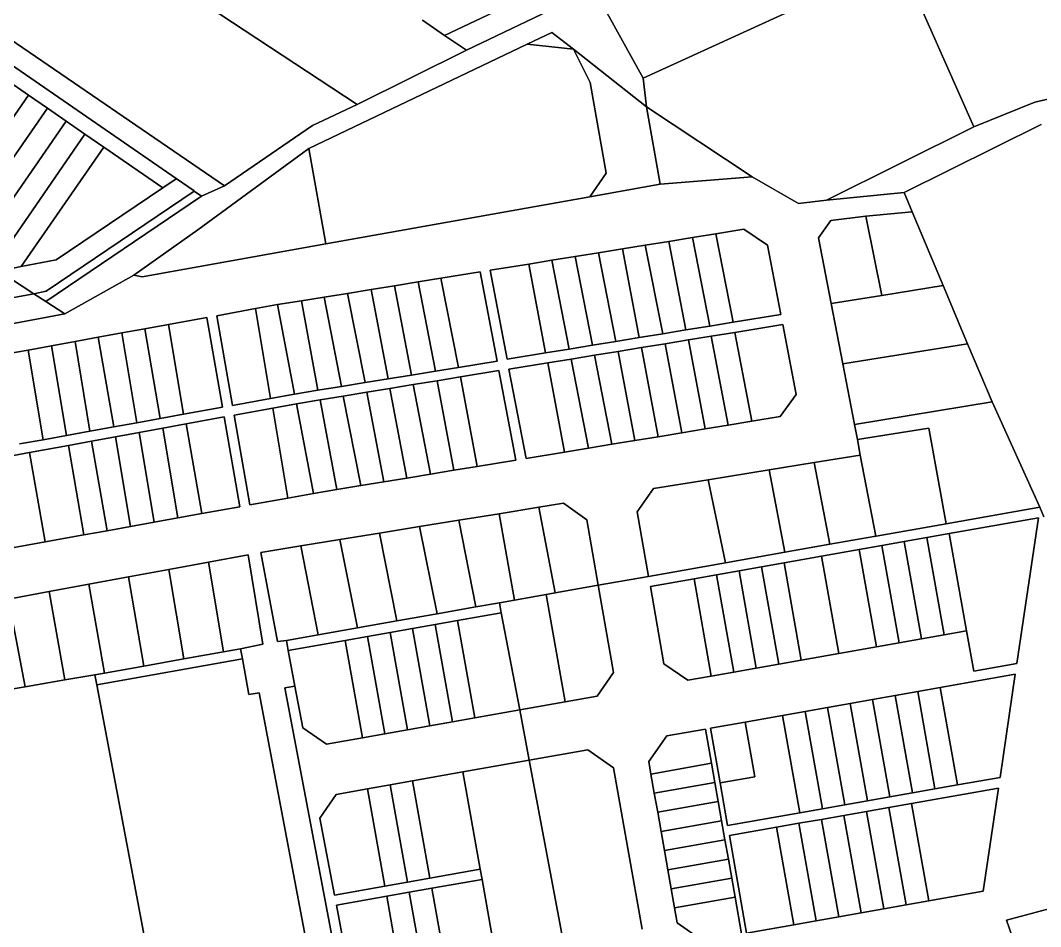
# Model space of a CAD drawing. Header units: inches. Extents: x 3562 to 70198, y -55726 to -1193.
# Drawn here: x 64082 to 67072, y -7248 to -4591 of the extents above; entities that cross this region are included whole.
import ezdxf

# ---------------------------------------------------------------- set-up
doc = ezdxf.new("R2010")
doc.units = ezdxf.units.IN
doc.header["$MEASUREMENT"] = 0
doc.layers.add('Locality Plan', color=7, linetype='Continuous')

# ---------------------------------------------------------------- blocks, each defined once
blk = doc.blocks.new('PD_912705')
at = {"layer": 'Locality Plan', "color": 7}
for p, q in [((65907.6, -4760.7), (65599, -4203.3)), ((65599, -4203.3), (65907.6, -4760.7)), ((64197.6, -4262.5), (65068.4, -4837.4)), ((65068.4, -4837.4), (64197.6, -4262.5)), ((66658.7, -4409.5), (66876.3, -4903)), ((66876.3, -4903), (66658.7, -4409.5)), ((65325.3, -4634.7), (65558.4, -4523.3)), ((65558.4, -4523.3), (65325.3, -4634.7)), ((65675.8, -4541.3), (65388.9, -4678.6)), ((65388.9, -4678.6), (65675.8, -4541.3)), ((65907.6, -4760.7), (66425, -4523)), ((66425, -4523), (65907.6, -4760.7)), ((64679.8, -5075.9), (63972.1, -4591.6)), ((63972.1, -4591.6), (64679.8, -5075.9)), ((65260.6, -4590.1), (65325.3, -4634.7)), ((65325.3, -4634.7), (65260.6, -4590.1)), ((64538.5, -5054.7), (63903, -4616.2)), ((63903, -4616.2), (64538.5, -5054.7)), ((65388.9, -4678.6), (65325.3, -4634.7)), ((65325.3, -4634.7), (65388.9, -4678.6)), ((65567.5, -4660.6), (65639.7, -4626.1)), ((65639.7, -4626.1), (65567.5, -4660.6)), ((65639.7, -4626.1), (65702.5, -4675.6)), ((65702.5, -4675.6), (65639.7, -4626.1)), ((64926.8, -4967), (65567.5, -4660.6)), ((65567.5, -4660.6), (64926.8, -4967)), ((65567.5, -4660.6), (65702.5, -4675.6)), ((65702.5, -4675.6), (65567.5, -4660.6)), ((65388.9, -4678.6), (65068.4, -4837.4)), ((65068.4, -4837.4), (65388.9, -4678.6)), ((65702.5, -4675.6), (65751.5, -4773.4)), ((65751.5, -4773.4), (65702.5, -4675.6)), ((65702.5, -4675.6), (65916.5, -4844)), ((65916.5, -4844), (65702.5, -4675.6)), ((67399.9, -4750.4), (67055.5, -4830.3)), ((67055.5, -4830.3), (67399.9, -4750.4)), ((64050.4, -4772), (64105.5, -4810.1)), ((64105.5, -4810.1), (64050.4, -4772)), ((65751.5, -4773.4), (65799.1, -5038.4)), ((65799.1, -5038.4), (65751.5, -4773.4)), ((65916.5, -4844), (65907.6, -4760.7)), ((65907.6, -4760.7), (65916.5, -4844)), ((64105.5, -4810.1), (63849.6, -5180.8)), ((63849.6, -5180.8), (64105.5, -4810.1)), ((64105.5, -4810.1), (64160.7, -4848.1)), ((64160.7, -4848.1), (64105.5, -4810.1)), ((65068.4, -4837.4), (64938.1, -4899.3)), ((64938.1, -4899.3), (65068.4, -4837.4)), ((66226.6, -5049.8), (65916.5, -4844)), ((65916.5, -4844), (65957.3, -5071)), ((65957.3, -5071), (65916.5, -4844)), ((65916.5, -4844), (66226.6, -5049.8)), ((67055.5, -4830.3), (66876.3, -4903)), ((66876.3, -4903), (67055.5, -4830.3)), ((63905.9, -5217.3), (64160.7, -4848.1)), ((64160.7, -4848.1), (63905.9, -5217.3)), ((64160.7, -4848.1), (64215.8, -4886.1)), ((64215.8, -4886.1), (64160.7, -4848.1)), ((63962.1, -5253.8), (64215.8, -4886.1)), ((64215.8, -4886.1), (63962.1, -5253.8)), ((64215.8, -4886.1), (64271, -4924.2)), ((64271, -4924.2), (64215.8, -4886.1)), ((64938.1, -4899.3), (64679.8, -5075.9)), ((64679.8, -5075.9), (64938.1, -4899.3)), ((66876.3, -4903), (66444.5, -5118.2)), ((66444.5, -5118.2), (66876.3, -4903)), ((67074.2, -4896.5), (66672.7, -5095.9)), ((66672.7, -5095.9), (67074.2, -4896.5)), ((64018.4, -5290.2), (64271, -4924.2)), ((64271, -4924.2), (64018.4, -5290.2)), ((64271, -4924.2), (64326.1, -4962.2)), ((64326.1, -4962.2), (64271, -4924.2)), ((64084.2, -5312.7), (64326.1, -4962.2)), ((64326.1, -4962.2), (64084.2, -5312.7)), ((64326.1, -4962.2), (64499, -5081.5)), ((64499, -5081.5), (64326.1, -4962.2)), ((64602, -5204.8), (64926.8, -4967)), ((64926.8, -4967), (64602, -5204.8)), ((64926.8, -4967), (64976.8, -5246.5)), ((64976.8, -5246.5), (64926.8, -4967)), ((65799.1, -5038.4), (65750.6, -5108)), ((65750.6, -5108), (65799.1, -5038.4)), ((66226.6, -5049.8), (65957.3, -5071)), ((65957.3, -5071), (66226.6, -5049.8)), ((66362.9, -5128.2), (66226.6, -5049.8)), ((66226.6, -5049.8), (66362.9, -5128.2)), ((64499, -5081.5), (64186.4, -5293.2)), ((64186.4, -5293.2), (64499, -5081.5)), ((64499, -5081.5), (64538.1, -5055)), ((64538.1, -5055), (64499, -5081.5)), ((64538.5, -5054.7), (64591.1, -5091)), ((64591.1, -5091), (64538.5, -5054.7)), ((64612.9, -5106), (64679.8, -5075.9)), ((64679.8, -5075.9), (64612.9, -5106)), ((65957.3, -5071), (65750.6, -5108)), ((65750.6, -5108), (65957.3, -5071)), ((64156.1, -5415.3), (64612.9, -5106)), ((64612.9, -5106), (64156.1, -5415.3)), ((64591.4, -5091.3), (64157.4, -5385.3)), ((64157.4, -5385.3), (64591.4, -5091.3)), ((64612.9, -5106), (64591.5, -5091.3)), ((64591.5, -5091.3), (64612.9, -5106)), ((65750.6, -5108), (64976.8, -5246.5)), ((64976.8, -5246.5), (65750.6, -5108)), ((66672.7, -5095.9), (66444.5, -5118.2)), ((66444.5, -5118.2), (66672.7, -5095.9)), ((66695.3, -5152.1), (66672.7, -5095.9)), ((66672.7, -5095.9), (66695.3, -5152.1)), ((66444.5, -5118.2), (66362.9, -5128.2)), ((66362.9, -5128.2), (66444.5, -5118.2)), ((66457, -5177.2), (66559.7, -5165.3)), ((66559.7, -5165.3), (66457, -5177.2)), ((66559.7, -5165.3), (66695.3, -5152.1)), ((66695.3, -5152.1), (66559.7, -5165.3)), ((66606.3, -5397.3), (66559.7, -5165.3)), ((66559.7, -5165.3), (66606.3, -5397.3)), ((66695.3, -5152.1), (66786.3, -5368)), ((66786.3, -5368), (66695.3, -5152.1)), ((66420.9, -5228.5), (66457, -5177.2)), ((66457, -5177.2), (66420.9, -5228.5)), ((64413.7, -5337.8), (64602, -5204.8)), ((64602, -5204.8), (64413.7, -5337.8)), ((65982.6, -5239), (66051.3, -5227.9)), ((66051.3, -5227.9), (65982.6, -5239)), ((66051.3, -5227.9), (66120.6, -5216.7)), ((66120.6, -5216.7), (66051.3, -5227.9)), ((66051.3, -5227.9), (66102.5, -5487.5)), ((66102.5, -5487.5), (66051.3, -5227.9)), ((66120.6, -5216.7), (66202.4, -5203.4)), ((66202.4, -5203.4), (66120.6, -5216.7)), ((66120.6, -5216.7), (66171.4, -5476.2)), ((66171.4, -5476.2), (66120.6, -5216.7)), ((66202.4, -5203.4), (66271.9, -5250.4)), ((66271.9, -5250.4), (66202.4, -5203.4)), ((66458.2, -5421.4), (66420.9, -5228.5)), ((66420.9, -5228.5), (66458.2, -5421.4)), ((64976.8, -5246.5), (64438.8, -5342.5)), ((64438.8, -5342.5), (64976.8, -5246.5)), ((65776.5, -5272.3), (65846.8, -5260.9)), ((65846.8, -5260.9), (65776.5, -5272.3)), ((65846.8, -5260.9), (65913.5, -5250.2)), ((65913.5, -5250.2), (65846.8, -5260.9)), ((65846.8, -5260.9), (65895.8, -5521.2)), ((65895.8, -5521.2), (65846.8, -5260.9)), ((65913.5, -5250.2), (65982.6, -5239)), ((65982.6, -5239), (65913.5, -5250.2)), ((65913.5, -5250.2), (65964.5, -5509.9)), ((65964.5, -5509.9), (65913.5, -5250.2)), ((66032.6, -5498.8), (65982.6, -5239)), ((65982.6, -5239), (66032.6, -5498.8)), ((66271.9, -5250.4), (66310.8, -5453.5)), ((66310.8, -5453.5), (66271.9, -5250.4)), ((65639.8, -5294.4), (65708.3, -5283.3)), ((65708.3, -5283.3), (65639.8, -5294.4)), ((65708.3, -5283.3), (65776.5, -5272.3)), ((65776.5, -5272.3), (65708.3, -5283.3)), ((65708.3, -5283.3), (65758.2, -5543.6)), ((65758.2, -5543.6), (65708.3, -5283.3)), ((65776.5, -5272.3), (65826.8, -5532.4)), ((65826.8, -5532.4), (65776.5, -5272.3)), ((64084.2, -5312.7), (64060.1, -5317.3)), ((64060.1, -5317.3), (64084.2, -5312.7)), ((64186.4, -5293.2), (64084.2, -5312.7)), ((64084.2, -5312.7), (64186.4, -5293.2)), ((65458.6, -5323.7), (65571.7, -5305.4)), ((65571.7, -5305.4), (65458.6, -5323.7)), ((65571.7, -5305.4), (65639.8, -5294.4)), ((65639.8, -5294.4), (65571.7, -5305.4)), ((65571.7, -5305.4), (65620.6, -5566)), ((65620.6, -5566), (65571.7, -5305.4)), ((65639.8, -5294.4), (65690.1, -5554.7)), ((65690.1, -5554.7), (65639.8, -5294.4)), ((64017.6, -5325.5), (64120.7, -5392.3)), ((64120.7, -5392.3), (64017.6, -5325.5)), ((64211.6, -5451.3), (64413.7, -5337.8)), ((64413.7, -5337.8), (64211.6, -5451.3)), ((64438.8, -5342.5), (64413.7, -5337.8)), ((64413.7, -5337.8), (64438.8, -5342.5)), ((65247.2, -5357.9), (65314.3, -5347)), ((65314.3, -5347), (65247.2, -5357.9)), ((65314.3, -5347), (65429, -5328.5)), ((65429, -5328.5), (65314.3, -5347)), ((65314.3, -5347), (65366.3, -5608.5)), ((65366.3, -5608.5), (65314.3, -5347)), ((65429, -5328.5), (65479.3, -5590.2)), ((65479.3, -5590.2), (65429, -5328.5)), ((65508.2, -5584.4), (65458.6, -5323.7)), ((65458.6, -5323.7), (65508.2, -5584.4)), ((65040.6, -5391.3), (65109.6, -5380.1)), ((65109.6, -5380.1), (65040.6, -5391.3)), ((65109.6, -5380.1), (65178, -5369.1)), ((65178, -5369.1), (65109.6, -5380.1)), ((65109.6, -5380.1), (65159.9, -5642.1)), ((65159.9, -5642.1), (65109.6, -5380.1)), ((65178, -5369.1), (65247.2, -5357.9)), ((65247.2, -5357.9), (65178, -5369.1)), ((65228, -5631), (65178, -5369.1)), ((65178, -5369.1), (65228, -5631)), ((65247.2, -5357.9), (65298.8, -5619.5)), ((65298.8, -5619.5), (65247.2, -5357.9)), ((66606.3, -5397.3), (66786.3, -5368)), ((66786.3, -5368), (66606.3, -5397.3)), ((66786.3, -5368), (66858.3, -5538.9)), ((66858.3, -5538.9), (66786.3, -5368)), ((64120.7, -5392.3), (63768.2, -5459.6)), ((63768.2, -5459.6), (64120.7, -5392.3)), ((64157.4, -5385.3), (64120.7, -5392.3)), ((64120.7, -5392.3), (64157.4, -5385.3)), ((64120.7, -5392.3), (64156.1, -5415.3)), ((64156.1, -5415.3), (64120.7, -5392.3)), ((64905.3, -5413.2), (64972, -5402.4)), ((64972, -5402.4), (64905.3, -5413.2)), ((64972, -5402.4), (65040.6, -5391.3)), ((65040.6, -5391.3), (64972, -5402.4)), ((65022.8, -5664.4), (64972, -5402.4)), ((64972, -5402.4), (65022.8, -5664.4)), ((65040.6, -5391.3), (65091.8, -5653.2)), ((65091.8, -5653.2), (65040.6, -5391.3)), ((66458.2, -5421.4), (66606.3, -5397.3)), ((66606.3, -5397.3), (66458.2, -5421.4)), ((64156.1, -5415.3), (64211.6, -5451.3)), ((64211.6, -5451.3), (64156.1, -5415.3)), ((64657.6, -5456.9), (64770.8, -5436.2)), ((64770.8, -5436.2), (64657.6, -5456.9)), ((64770.8, -5436.2), (64835.7, -5424.5)), ((64835.7, -5424.5), (64770.8, -5436.2)), ((64814.7, -5699.7), (64770.8, -5436.2)), ((64770.8, -5436.2), (64814.7, -5699.7)), ((64835.7, -5424.5), (64905.3, -5413.2)), ((64905.3, -5413.2), (64835.7, -5424.5)), ((64885.5, -5686.7), (64835.7, -5424.5)), ((64835.7, -5424.5), (64885.5, -5686.7)), ((64905.3, -5413.2), (64954, -5675.6)), ((64954, -5675.6), (64905.3, -5413.2)), ((66492.2, -5597.7), (66458.2, -5421.4)), ((66458.2, -5421.4), (66492.2, -5597.7)), ((64211.6, -5451.3), (63792.1, -5531.4)), ((63792.1, -5531.4), (64211.6, -5451.3)), ((64515.6, -5482.7), (64628.1, -5462.2)), ((64628.1, -5462.2), (64515.6, -5482.7)), ((64628.1, -5462.2), (64673.8, -5725.2)), ((64673.8, -5725.2), (64628.1, -5462.2)), ((64703.4, -5719.9), (64657.6, -5456.9)), ((64657.6, -5456.9), (64703.4, -5719.9)), ((66310.8, -5453.5), (66171.4, -5476.2)), ((66171.4, -5476.2), (66310.8, -5453.5)), ((64379.2, -5507.5), (64446.3, -5495.3)), ((64446.3, -5495.3), (64379.2, -5507.5)), ((64446.3, -5495.3), (64515.6, -5482.7)), ((64515.6, -5482.7), (64446.3, -5495.3)), ((64446.3, -5495.3), (64491.6, -5758.2)), ((64491.6, -5758.2), (64446.3, -5495.3)), ((64559.7, -5745.9), (64515.6, -5482.7)), ((64515.6, -5482.7), (64559.7, -5745.9)), ((66032.6, -5498.8), (65964.5, -5509.9)), ((65964.5, -5509.9), (66032.6, -5498.8)), ((66102.5, -5487.5), (66032.6, -5498.8)), ((66032.6, -5498.8), (66102.5, -5487.5)), ((66171.4, -5476.2), (66102.5, -5487.5)), ((66102.5, -5487.5), (66171.4, -5476.2)), ((66175.9, -5505.7), (66316.4, -5482.7)), ((66316.4, -5482.7), (66175.9, -5505.7)), ((66316.4, -5482.7), (66355.6, -5688.1)), ((66355.6, -5688.1), (66316.4, -5482.7)), ((64241.9, -5532.5), (64309.8, -5520.2)), ((64309.8, -5520.2), (64241.9, -5532.5)), ((64309.8, -5520.2), (64379.2, -5507.5)), ((64379.2, -5507.5), (64309.8, -5520.2)), ((64309.8, -5520.2), (64355.3, -5782.9)), ((64355.3, -5782.9), (64309.8, -5520.2)), ((64379.2, -5507.5), (64422.9, -5770.7)), ((64422.9, -5770.7), (64379.2, -5507.5)), ((65895.8, -5521.2), (65826.8, -5532.4)), ((65826.8, -5532.4), (65895.8, -5521.2)), ((65964.5, -5509.9), (65895.8, -5521.2)), ((65895.8, -5521.2), (65964.5, -5509.9)), ((65971.2, -5539.1), (66040.5, -5527.8)), ((66040.5, -5527.8), (65971.2, -5539.1)), ((66040.5, -5527.8), (66106.9, -5516.9)), ((66106.9, -5516.9), (66040.5, -5527.8)), ((66040.5, -5527.8), (66088.7, -5789.1)), ((66088.7, -5789.1), (66040.5, -5527.8)), ((66106.9, -5516.9), (66175.9, -5505.7)), ((66175.9, -5505.7), (66106.9, -5516.9)), ((66106.9, -5516.9), (66156.8, -5777.8)), ((66156.8, -5777.8), (66106.9, -5516.9)), ((66175.9, -5505.7), (66225.4, -5766.6)), ((66225.4, -5766.6), (66175.9, -5505.7)), ((64035.6, -5570.1), (64104.9, -5557.5)), ((64104.9, -5557.5), (64035.6, -5570.1)), ((64104.9, -5557.5), (64173.1, -5545.1)), ((64173.1, -5545.1), (64104.9, -5557.5)), ((64148, -5820.5), (64104.9, -5557.5)), ((64104.9, -5557.5), (64148, -5820.5)), ((64173.1, -5545.1), (64241.9, -5532.5)), ((64241.9, -5532.5), (64173.1, -5545.1)), ((64173.1, -5545.1), (64216.9, -5808)), ((64216.9, -5808), (64173.1, -5545.1)), ((64241.9, -5532.5), (64285.4, -5795.6)), ((64285.4, -5795.6), (64241.9, -5532.5)), ((65690.1, -5554.7), (65620.6, -5566)), ((65620.6, -5566), (65690.1, -5554.7)), ((65758.2, -5543.6), (65690.1, -5554.7)), ((65690.1, -5554.7), (65758.2, -5543.6)), ((65826.8, -5532.4), (65758.2, -5543.6)), ((65758.2, -5543.6), (65826.8, -5532.4)), ((65764.2, -5572.9), (65833.6, -5561.6)), ((65833.6, -5561.6), (65764.2, -5572.9)), ((65833.6, -5561.6), (65902.4, -5550.3)), ((65902.4, -5550.3), (65833.6, -5561.6)), ((65833.6, -5561.6), (65882.3, -5823)), ((65882.3, -5823), (65833.6, -5561.6)), ((65902.4, -5550.3), (65971.2, -5539.1)), ((65971.2, -5539.1), (65902.4, -5550.3)), ((65902.4, -5550.3), (65951, -5811.7)), ((65951, -5811.7), (65902.4, -5550.3)), ((65971.2, -5539.1), (66020.2, -5800.3)), ((66020.2, -5800.3), (65971.2, -5539.1)), ((66492.2, -5597.7), (66858.3, -5538.9)), ((66858.3, -5538.9), (66492.2, -5597.7)), ((66858.3, -5538.9), (66930.3, -5709.7)), ((66930.3, -5709.7), (66858.3, -5538.9)), ((65479.3, -5590.2), (65366.3, -5608.5)), ((65366.3, -5608.5), (65479.3, -5590.2)), ((65620.6, -5566), (65508.2, -5584.4)), ((65508.2, -5584.4), (65620.6, -5566)), ((65627.5, -5595.2), (65696.4, -5584)), ((65696.4, -5584), (65627.5, -5595.2)), ((65696.4, -5584), (65764.2, -5572.9)), ((65764.2, -5572.9), (65696.4, -5584)), ((65696.4, -5584), (65746.5, -5845.4)), ((65746.5, -5845.4), (65696.4, -5584)), ((65764.2, -5572.9), (65815.5, -5834)), ((65815.5, -5834), (65764.2, -5572.9)), ((65298.8, -5619.5), (65228, -5631)), ((65228, -5631), (65298.8, -5619.5)), ((65366.3, -5608.5), (65298.8, -5619.5)), ((65298.8, -5619.5), (65366.3, -5608.5)), ((65371.5, -5636.4), (65484.4, -5618)), ((65484.4, -5618), (65371.5, -5636.4)), ((65484.4, -5618), (65534, -5880.4)), ((65534, -5880.4), (65484.4, -5618)), ((65513.5, -5613.8), (65627.5, -5595.2)), ((65627.5, -5595.2), (65513.5, -5613.8)), ((65564.3, -5875.4), (65513.5, -5613.8)), ((65513.5, -5613.8), (65564.3, -5875.4)), ((65677, -5856.8), (65627.5, -5595.2)), ((65627.5, -5595.2), (65677, -5856.8)), ((66526.8, -5776.3), (66492.2, -5597.7)), ((66492.2, -5597.7), (66526.8, -5776.3)), ((65159.9, -5642.1), (65091.8, -5653.2)), ((65091.8, -5653.2), (65159.9, -5642.1)), ((65228, -5631), (65159.9, -5642.1)), ((65159.9, -5642.1), (65228, -5631)), ((65233.4, -5659), (65302.9, -5647.6)), ((65302.9, -5647.6), (65233.4, -5659)), ((65302.9, -5647.6), (65371.5, -5636.4)), ((65371.5, -5636.4), (65302.9, -5647.6)), ((65302.9, -5647.6), (65352.4, -5910.3)), ((65352.4, -5910.3), (65302.9, -5647.6)), ((65420.4, -5899.1), (65371.5, -5636.4)), ((65371.5, -5636.4), (65420.4, -5899.1)), ((64954, -5675.6), (64885.5, -5686.7)), ((64885.5, -5686.7), (64954, -5675.6)), ((65022.8, -5664.4), (64954, -5675.6)), ((64954, -5675.6), (65022.8, -5664.4)), ((65091.8, -5653.2), (65022.8, -5664.4)), ((65022.8, -5664.4), (65091.8, -5653.2)), ((65027.6, -5692.5), (65097.2, -5681.2)), ((65097.2, -5681.2), (65027.6, -5692.5)), ((65097.2, -5681.2), (65165, -5670.1)), ((65165, -5670.1), (65097.2, -5681.2)), ((65097.2, -5681.2), (65146.7, -5944.1)), ((65146.7, -5944.1), (65097.2, -5681.2)), ((65165, -5670.1), (65233.4, -5659)), ((65233.4, -5659), (65165, -5670.1)), ((65165, -5670.1), (65214.7, -5932.9)), ((65214.7, -5932.9), (65165, -5670.1)), ((65233.4, -5659), (65283.9, -5921.5)), ((65283.9, -5921.5), (65233.4, -5659)), ((64814.7, -5699.7), (64703.4, -5719.9)), ((64703.4, -5719.9), (64814.7, -5699.7)), ((64885.5, -5686.7), (64814.7, -5699.7)), ((64814.7, -5699.7), (64885.5, -5686.7)), ((64890.9, -5714.9), (64960, -5703.6)), ((64960, -5703.6), (64890.9, -5714.9)), ((64960, -5703.6), (65027.6, -5692.5)), ((65027.6, -5692.5), (64960, -5703.6)), ((65009.6, -5966.7), (64960, -5703.6)), ((64960, -5703.6), (65009.6, -5966.7)), ((65079.1, -5955.3), (65027.6, -5692.5)), ((65027.6, -5692.5), (65079.1, -5955.3)), ((66355.6, -5688.1), (66308.3, -5752.9)), ((66308.3, -5752.9), (66355.6, -5688.1)), ((66930.3, -5709.7), (66526.8, -5776.3)), ((66526.8, -5776.3), (66930.3, -5709.7)), ((67070.2, -6018.5), (66930.3, -5709.7)), ((66930.3, -5709.7), (67070.2, -6018.5)), ((64673.8, -5725.2), (64559.7, -5745.9)), ((64559.7, -5745.9), (64673.8, -5725.2)), ((64708.3, -5748.3), (64821.2, -5727.6)), ((64821.2, -5727.6), (64708.3, -5748.3)), ((64821.2, -5727.6), (64890.9, -5714.9)), ((64890.9, -5714.9), (64821.2, -5727.6)), ((64821.2, -5727.6), (64865.4, -5991.7)), ((64865.4, -5991.7), (64821.2, -5727.6)), ((64890.9, -5714.9), (64940.9, -5978)), ((64940.9, -5978), (64890.9, -5714.9)), ((64422.9, -5770.7), (64355.3, -5782.9)), ((64355.3, -5782.9), (64422.9, -5770.7)), ((64491.6, -5758.2), (64422.9, -5770.7)), ((64422.9, -5770.7), (64491.6, -5758.2)), ((64559.7, -5745.9), (64491.6, -5758.2)), ((64491.6, -5758.2), (64559.7, -5745.9)), ((64567.2, -5774.1), (64678.8, -5753.7)), ((64678.8, -5753.7), (64567.2, -5774.1)), ((64678.8, -5753.7), (64724.6, -6017.1)), ((64724.6, -6017.1), (64678.8, -5753.7)), ((64754.2, -6011.8), (64708.3, -5748.3)), ((64708.3, -5748.3), (64754.2, -6011.8)), ((66225.4, -5766.6), (66156.8, -5777.8)), ((66156.8, -5777.8), (66225.4, -5766.6)), ((66308.3, -5752.9), (66225.4, -5766.6)), ((66225.4, -5766.6), (66308.3, -5752.9)), ((64285.4, -5795.6), (64216.9, -5808)), ((64216.9, -5808), (64285.4, -5795.6)), ((64355.3, -5782.9), (64285.4, -5795.6)), ((64285.4, -5795.6), (64355.3, -5782.9)), ((64360.4, -5811.9), (64430, -5799.2)), ((64430, -5799.2), (64360.4, -5811.9)), ((64430, -5799.2), (64499.5, -5786.5)), ((64499.5, -5786.5), (64430, -5799.2)), ((64430, -5799.2), (64473.5, -6062.5)), ((64473.5, -6062.5), (64430, -5799.2)), ((64499.5, -5786.5), (64567.2, -5774.1)), ((64567.2, -5774.1), (64499.5, -5786.5)), ((64499.5, -5786.5), (64542.9, -6050)), ((64542.9, -6050), (64499.5, -5786.5)), ((64567.2, -5774.1), (64613.7, -6037.2)), ((64613.7, -6037.2), (64567.2, -5774.1)), ((66020.2, -5800.3), (65951, -5811.7)), ((65951, -5811.7), (66020.2, -5800.3)), ((66088.7, -5789.1), (66020.2, -5800.3)), ((66020.2, -5800.3), (66088.7, -5789.1)), ((66156.8, -5777.8), (66088.7, -5789.1)), ((66088.7, -5789.1), (66156.8, -5777.8)), ((66535.3, -5820.3), (66526.8, -5776.3)), ((66526.8, -5776.3), (66535.3, -5820.3)), ((66744.1, -5786.9), (66535.3, -5820.3)), ((66535.3, -5820.3), (66744.1, -5786.9)), ((66795.6, -6067.1), (66744.1, -5786.9)), ((66744.1, -5786.9), (66795.6, -6067.1)), ((64148, -5820.5), (64079.1, -5832.9)), ((64079.1, -5832.9), (64148, -5820.5)), ((64216.9, -5808), (64148, -5820.5)), ((64148, -5820.5), (64216.9, -5808)), ((64222.4, -5837.2), (64290.1, -5824.8)), ((64290.1, -5824.8), (64222.4, -5837.2)), ((64290.1, -5824.8), (64360.4, -5811.9)), ((64360.4, -5811.9), (64290.1, -5824.8)), ((64290.1, -5824.8), (64335.7, -6087.5)), ((64335.7, -6087.5), (64290.1, -5824.8)), ((64360.4, -5811.9), (64404.7, -6075)), ((64404.7, -6075), (64360.4, -5811.9)), ((65882.3, -5823), (65815.5, -5834)), ((65815.5, -5834), (65882.3, -5823)), ((65951, -5811.7), (65882.3, -5823)), ((65882.3, -5823), (65951, -5811.7)), ((66535.3, -5820.3), (66542.9, -5865.8)), ((66542.9, -5865.8), (66535.3, -5820.3)), ((63996.1, -5878.6), (64108.5, -5858)), ((64108.5, -5858), (63996.1, -5878.6)), ((64108.5, -5858), (64222.4, -5837.2)), ((64222.4, -5837.2), (64108.5, -5858)), ((64154.7, -6120.2), (64108.5, -5858)), ((64108.5, -5858), (64154.7, -6120.2)), ((64222.4, -5837.2), (64267.2, -6099.9)), ((64267.2, -6099.9), (64222.4, -5837.2)), ((65677, -5856.8), (65564.3, -5875.4)), ((65564.3, -5875.4), (65677, -5856.8)), ((65746.5, -5845.4), (65677, -5856.8)), ((65677, -5856.8), (65746.5, -5845.4)), ((65815.5, -5834), (65746.5, -5845.4)), ((65746.5, -5845.4), (65815.5, -5834)), ((65534, -5880.4), (65420.4, -5899.1)), ((65420.4, -5899.1), (65534, -5880.4)), ((66408.8, -5887.6), (66276.9, -5909)), ((66276.9, -5909), (66408.8, -5887.6)), ((66408.8, -5887.6), (66542.9, -5865.8)), ((66542.9, -5865.8), (66408.8, -5887.6)), ((66454.7, -6127.3), (66408.8, -5887.6)), ((66408.8, -5887.6), (66454.7, -6127.3)), ((66542.9, -5865.8), (66589.4, -6103.5)), ((66589.4, -6103.5), (66542.9, -5865.8)), ((65352.4, -5910.3), (65283.9, -5921.5)), ((65283.9, -5921.5), (65352.4, -5910.3)), ((65420.4, -5899.1), (65352.4, -5910.3)), ((65352.4, -5910.3), (65420.4, -5899.1)), ((66276.9, -5909), (66097.7, -5938.1)), ((66097.7, -5938.1), (66276.9, -5909)), ((66276.9, -5909), (66322.6, -6150.7)), ((66322.6, -6150.7), (66276.9, -5909)), ((65146.7, -5944.1), (65079.1, -5955.3)), ((65079.1, -5955.3), (65146.7, -5944.1)), ((65214.7, -5932.9), (65146.7, -5944.1)), ((65146.7, -5944.1), (65214.7, -5932.9)), ((65283.9, -5921.5), (65214.7, -5932.9)), ((65214.7, -5932.9), (65283.9, -5921.5)), ((65937.8, -5964.1), (66097.7, -5938.1)), ((66097.7, -5938.1), (65937.8, -5964.1)), ((66097.7, -5938.1), (66148.7, -6181.4)), ((66148.7, -6181.4), (66097.7, -5938.1)), ((64940.9, -5978), (64865.4, -5991.7)), ((64865.4, -5991.7), (64940.9, -5978)), ((65009.6, -5966.7), (64940.9, -5978)), ((64940.9, -5978), (65009.6, -5966.7)), ((65079.1, -5955.3), (65009.6, -5966.7)), ((65009.6, -5966.7), (65079.1, -5955.3)), ((65889.9, -6032), (65937.8, -5964.1)), ((65937.8, -5964.1), (65889.9, -6032)), ((64865.4, -5991.7), (64754.2, -6011.8)), ((64754.2, -6011.8), (64865.4, -5991.7)), ((65673.5, -6007), (65601.5, -6018.7)), ((65601.5, -6018.7), (65673.5, -6007)), ((65742.1, -6055.9), (65673.5, -6007)), ((65673.5, -6007), (65742.1, -6055.9)), ((64613.7, -6037.2), (64542.9, -6050)), ((64542.9, -6050), (64613.7, -6037.2)), ((64724.6, -6017.1), (64613.7, -6037.2)), ((64613.7, -6037.2), (64724.6, -6017.1)), ((65485, -6037.6), (65367, -6056.8)), ((65367, -6056.8), (65485, -6037.6)), ((65601.5, -6018.7), (65485, -6037.6)), ((65485, -6037.6), (65601.5, -6018.7)), ((65530.1, -6290.8), (65485, -6037.6)), ((65485, -6037.6), (65530.1, -6290.8)), ((65649.5, -6269.7), (65601.5, -6018.7)), ((65601.5, -6018.7), (65649.5, -6269.7)), ((65922.9, -6221.4), (65889.9, -6032)), ((65889.9, -6032), (65922.9, -6221.4)), ((67070.2, -6018.5), (66795.6, -6067.1)), ((66795.6, -6067.1), (67070.2, -6018.5)), ((67081.2, -6046.7), (67070.2, -6018.5)), ((67070.2, -6018.5), (67081.2, -6046.7)), ((64473.5, -6062.5), (64404.7, -6075)), ((64404.7, -6075), (64473.5, -6062.5)), ((64542.9, -6050), (64473.5, -6062.5)), ((64473.5, -6062.5), (64542.9, -6050)), ((65252, -6075.4), (65367, -6056.8)), ((65367, -6056.8), (65252, -6075.4)), ((65367, -6056.8), (65416.5, -6311)), ((65416.5, -6311), (65367, -6056.8)), ((65775.2, -6247.5), (65742.1, -6055.9)), ((65742.1, -6055.9), (65775.2, -6247.5)), ((66795.6, -6067.1), (66590.2, -6103.4)), ((66590.2, -6103.4), (66795.6, -6067.1)), ((66804.6, -6095.9), (67065.6, -6049.7)), ((67065.6, -6049.7), (66804.6, -6095.9)), ((67065.6, -6049.7), (67021, -6352.1)), ((67021, -6352.1), (67065.6, -6049.7)), ((64267.2, -6099.9), (64154.7, -6120.2)), ((64154.7, -6120.2), (64267.2, -6099.9)), ((64335.7, -6087.5), (64267.2, -6099.9)), ((64267.2, -6099.9), (64335.7, -6087.5)), ((64404.7, -6075), (64335.7, -6087.5)), ((64335.7, -6087.5), (64404.7, -6075)), ((65018.3, -6113.4), (65134, -6094.6)), ((65134, -6094.6), (65018.3, -6113.4)), ((65134, -6094.6), (65252, -6075.4)), ((65252, -6075.4), (65134, -6094.6)), ((65134, -6094.6), (65185, -6352.1)), ((65185, -6352.1), (65134, -6094.6)), ((65252, -6075.4), (65303.6, -6331)), ((65303.6, -6331), (65252, -6075.4)), ((66738.6, -6107.6), (66804.6, -6095.9)), ((66804.6, -6095.9), (66738.6, -6107.6)), ((66804.6, -6095.9), (66855.1, -6381.4)), ((66855.1, -6381.4), (66804.6, -6095.9)), ((64154.7, -6120.2), (64041.9, -6140.6)), ((64041.9, -6140.6), (64154.7, -6120.2)), ((64904.1, -6131.9), (65018.3, -6113.4)), ((65018.3, -6113.4), (64904.1, -6131.9)), ((65018.3, -6113.4), (65069.9, -6372.5)), ((65069.9, -6372.5), (65018.3, -6113.4)), ((66454.7, -6127.3), (66322.6, -6150.7)), ((66322.6, -6150.7), (66454.7, -6127.3)), ((66589.4, -6103.5), (66454.7, -6127.3)), ((66454.7, -6127.3), (66589.4, -6103.5)), ((66590.2, -6103.4), (66589.4, -6103.5)), ((66589.4, -6103.5), (66590.2, -6103.4)), ((66606.7, -6130.9), (66672.7, -6119.2)), ((66672.7, -6119.2), (66606.7, -6130.9)), ((66672.7, -6119.2), (66738.6, -6107.6)), ((66738.6, -6107.6), (66672.7, -6119.2)), ((66672.7, -6119.2), (66723.1, -6404.8)), ((66723.1, -6404.8), (66672.7, -6119.2)), ((66738.6, -6107.6), (66789.1, -6393.1)), ((66789.1, -6393.1), (66738.6, -6107.6)), ((64633.3, -6179.4), (64749.1, -6158)), ((64749.1, -6158), (64633.3, -6179.4)), ((64749.1, -6158), (64792.6, -6420.6)), ((64792.6, -6420.6), (64749.1, -6158)), ((64786.2, -6151.1), (64904.1, -6131.9)), ((64904.1, -6131.9), (64786.2, -6151.1)), ((64835, -6412.5), (64786.2, -6151.1)), ((64786.2, -6151.1), (64835, -6412.5)), ((64904.1, -6131.9), (64954.8, -6392.9)), ((64954.8, -6392.9), (64904.1, -6131.9)), ((66322.6, -6150.7), (66148.7, -6181.4)), ((66148.7, -6181.4), (66322.6, -6150.7)), ((66430.4, -6162.1), (66540.7, -6142.6)), ((66540.7, -6142.6), (66430.4, -6162.1)), ((66540.7, -6142.6), (66606.7, -6130.9)), ((66606.7, -6130.9), (66540.7, -6142.6)), ((66540.7, -6142.6), (66591.2, -6428.1)), ((66591.2, -6428.1), (66540.7, -6142.6)), ((66606.7, -6130.9), (66657.2, -6416.5)), ((66657.2, -6416.5), (66606.7, -6130.9)), ((64516.3, -6201.1), (64633.3, -6179.4)), ((64633.3, -6179.4), (64516.3, -6201.1)), ((64633.3, -6179.4), (64677.3, -6442.4)), ((64677.3, -6442.4), (64633.3, -6179.4)), ((66148.7, -6181.4), (65922.9, -6221.4)), ((65922.9, -6221.4), (66148.7, -6181.4)), ((66254.1, -6193.3), (66320.1, -6181.6)), ((66320.1, -6181.6), (66254.1, -6193.3)), ((66320.1, -6181.6), (66430.4, -6162.1)), ((66430.4, -6162.1), (66320.1, -6181.6)), ((66320.1, -6181.6), (66370.6, -6467.1)), ((66370.6, -6467.1), (66320.1, -6181.6)), ((66480.9, -6447.6), (66430.4, -6162.1)), ((66430.4, -6162.1), (66480.9, -6447.6)), ((64398.4, -6223), (64516.3, -6201.1)), ((64516.3, -6201.1), (64398.4, -6223)), ((64516.3, -6201.1), (64561, -6463.3)), ((64561, -6463.3), (64516.3, -6201.1)), ((66056.2, -6228.3), (66122.2, -6216.6)), ((66122.2, -6216.6), (66056.2, -6228.3)), ((66122.2, -6216.6), (66188.1, -6204.9)), ((66188.1, -6204.9), (66122.2, -6216.6)), ((66172.7, -6502.1), (66122.2, -6216.6)), ((66122.2, -6216.6), (66172.7, -6502.1)), ((66188.1, -6204.9), (66254.1, -6193.3)), ((66254.1, -6193.3), (66188.1, -6204.9)), ((66188.1, -6204.9), (66238.7, -6490.5)), ((66238.7, -6490.5), (66188.1, -6204.9)), ((66254.1, -6193.3), (66304.6, -6478.8)), ((66304.6, -6478.8), (66254.1, -6193.3)), ((64165.7, -6266.1), (64282.6, -6244.4)), ((64282.6, -6244.4), (64165.7, -6266.1)), ((64282.6, -6244.4), (64398.4, -6223)), ((64398.4, -6223), (64282.6, -6244.4)), ((64282.6, -6244.4), (64327.8, -6505)), ((64327.8, -6505), (64282.6, -6244.4)), ((64443.3, -6484.3), (64398.4, -6223)), ((64398.4, -6223), (64443.3, -6484.3)), ((65775.2, -6247.5), (65649.5, -6269.7)), ((65649.5, -6269.7), (65775.2, -6247.5)), ((65922.9, -6221.4), (65775.2, -6247.5)), ((65775.2, -6247.5), (65922.9, -6221.4)), ((65775.2, -6247.5), (65820.5, -6503.5)), ((65820.5, -6503.5), (65775.2, -6247.5)), ((65928.2, -6250.9), (66056.2, -6228.3)), ((66056.2, -6228.3), (65928.2, -6250.9)), ((66056.2, -6228.3), (66106.7, -6513.8)), ((66106.7, -6513.8), (66056.2, -6228.3)), ((64047.2, -6288.1), (64165.7, -6266.1)), ((64165.7, -6266.1), (64047.2, -6288.1)), ((64165.7, -6266.1), (64212.2, -6525.1)), ((64212.2, -6525.1), (64165.7, -6266.1)), ((65622.4, -6274.5), (65530.1, -6290.8)), ((65530.1, -6290.8), (65622.4, -6274.5)), ((65649.5, -6269.7), (65622.4, -6274.5)), ((65622.4, -6274.5), (65649.5, -6269.7)), ((65622.4, -6274.5), (65678.1, -6589.6)), ((65678.1, -6589.6), (65622.4, -6274.5)), ((65968.2, -6477.4), (65928.2, -6250.9)), ((65928.2, -6250.9), (65968.2, -6477.4)), ((64095.5, -6545.2), (64047.2, -6288.1)), ((64047.2, -6288.1), (64095.5, -6545.2)), ((65416.5, -6311), (65485.8, -6298.7)), ((65485.8, -6298.7), (65416.5, -6311)), ((65530.1, -6290.8), (65485.8, -6298.7)), ((65485.8, -6298.7), (65530.1, -6290.8)), ((65485.8, -6298.7), (65491.3, -6328)), ((65491.3, -6328), (65485.8, -6298.7)), ((65303.6, -6331), (65185, -6352.1)), ((65185, -6352.1), (65303.6, -6331)), ((65416.5, -6311), (65303.6, -6331)), ((65303.6, -6331), (65416.5, -6311)), ((65363.3, -6350.9), (65491.3, -6328)), ((65491.3, -6328), (65363.3, -6350.9)), ((65491.3, -6328), (65545.2, -6613.1)), ((65545.2, -6613.1), (65491.3, -6328)), ((65185, -6352.1), (65069.9, -6372.5)), ((65069.9, -6372.5), (65185, -6352.1)), ((65231.4, -6374.3), (65297.4, -6362.6)), ((65297.4, -6362.6), (65231.4, -6374.3)), ((65297.4, -6362.6), (65363.3, -6350.9)), ((65363.3, -6350.9), (65297.4, -6362.6)), ((65297.4, -6362.6), (65348.1, -6648.1)), ((65348.1, -6648.1), (65297.4, -6362.6)), ((65363.3, -6350.9), (65414, -6636.4)), ((65414, -6636.4), (65363.3, -6350.9)), ((67021, -6352.1), (67002.6, -6477.2)), ((67002.6, -6477.2), (67021, -6352.1)), ((64954.8, -6392.9), (64861.7, -6409.4)), ((64861.7, -6409.4), (64954.8, -6392.9)), ((65069.9, -6372.5), (64954.8, -6392.9)), ((64954.8, -6392.9), (65069.9, -6372.5)), ((65033.5, -6409.4), (65099.5, -6397.7)), ((65099.5, -6397.7), (65033.5, -6409.4)), ((65099.5, -6397.7), (65165.4, -6386)), ((65165.4, -6386), (65099.5, -6397.7)), ((65099.5, -6397.7), (65150.2, -6683.2)), ((65150.2, -6683.2), (65099.5, -6397.7)), ((65165.4, -6386), (65231.4, -6374.3)), ((65231.4, -6374.3), (65165.4, -6386)), ((65165.4, -6386), (65216.1, -6671.5)), ((65216.1, -6671.5), (65165.4, -6386)), ((65231.4, -6374.3), (65282.1, -6659.8)), ((65282.1, -6659.8), (65231.4, -6374.3)), ((66789.1, -6393.1), (66723.1, -6404.8)), ((66723.1, -6404.8), (66789.1, -6393.1)), ((66855.1, -6381.4), (66789.1, -6393.1)), ((66789.1, -6393.1), (66855.1, -6381.4)), ((66876, -6499.6), (66855.1, -6381.4)), ((66855.1, -6381.4), (66876, -6499.6)), ((64792.6, -6420.6), (64727, -6433.6)), ((64727, -6433.6), (64792.6, -6420.6)), ((64861.7, -6409.4), (64835, -6412.5)), ((64835, -6412.5), (64861.7, -6409.4)), ((64867, -6438.9), (64861.7, -6409.4)), ((64861.7, -6409.4), (64867, -6438.9)), ((64867, -6438.9), (65033.5, -6409.4)), ((65033.5, -6409.4), (64867, -6438.9)), ((65033.5, -6409.4), (65084.2, -6694.9)), ((65084.2, -6694.9), (65033.5, -6409.4)), ((66591.2, -6428.1), (66480.9, -6447.6)), ((66480.9, -6447.6), (66591.2, -6428.1)), ((66657.2, -6416.5), (66591.2, -6428.1)), ((66591.2, -6428.1), (66657.2, -6416.5)), ((66723.1, -6404.8), (66657.2, -6416.5)), ((66657.2, -6416.5), (66723.1, -6404.8)), ((64677.3, -6442.4), (64561, -6463.3)), ((64561, -6463.3), (64677.3, -6442.4)), ((64727, -6433.6), (64677.3, -6442.4)), ((64677.3, -6442.4), (64727, -6433.6)), ((64727, -6433.6), (64732.4, -6463)), ((64732.4, -6463), (64727, -6433.6)), ((64886.1, -6543.6), (64867, -6438.9)), ((64867, -6438.9), (64886.1, -6543.6)), ((66480.9, -6447.6), (66370.6, -6467.1)), ((66370.6, -6467.1), (66480.9, -6447.6)), ((64305.6, -6539.5), (64732.4, -6463)), ((64732.4, -6463), (64305.6, -6539.5)), ((64327.8, -6505), (64443.3, -6484.3)), ((64443.3, -6484.3), (64327.8, -6505)), ((64561, -6463.3), (64443.3, -6484.3)), ((64443.3, -6484.3), (64561, -6463.3)), ((64732.4, -6463), (64751.7, -6567.9)), ((64751.7, -6567.9), (64732.4, -6463)), ((66037.8, -6526), (65968.2, -6477.4)), ((65968.2, -6477.4), (66037.8, -6526)), ((66304.6, -6478.8), (66238.7, -6490.5)), ((66238.7, -6490.5), (66304.6, -6478.8)), ((66370.6, -6467.1), (66304.6, -6478.8)), ((66304.6, -6478.8), (66370.6, -6467.1)), ((67002.6, -6477.2), (66876, -6499.6)), ((66876, -6499.6), (67002.6, -6477.2)), ((64212.2, -6525.1), (64300, -6510)), ((64300, -6510), (64212.2, -6525.1)), ((64300, -6510), (64327.8, -6505)), ((64327.8, -6505), (64300, -6510)), ((64300, -6510), (64305.6, -6539.5)), ((64305.6, -6539.5), (64300, -6510)), ((65820.5, -6503.5), (65771.9, -6573)), ((65771.9, -6573), (65820.5, -6503.5)), ((66106.7, -6513.8), (66037.8, -6526)), ((66037.8, -6526), (66106.7, -6513.8)), ((66172.7, -6502.1), (66106.7, -6513.8)), ((66106.7, -6513.8), (66172.7, -6502.1)), ((66238.7, -6490.5), (66172.7, -6502.1)), ((66172.7, -6502.1), (66238.7, -6490.5)), ((66777.8, -6547.4), (66998, -6508.5)), ((66998, -6508.5), (66777.8, -6547.4)), ((66998, -6508.5), (66953.4, -6810.9)), ((66953.4, -6810.9), (66998, -6508.5)), ((63977.7, -6565.5), (64095.5, -6545.2)), ((64095.5, -6545.2), (63977.7, -6565.5)), ((64212.2, -6525.1), (64095.5, -6545.2)), ((64095.5, -6545.2), (64212.2, -6525.1)), ((64305.6, -6539.5), (64469, -7401.8)), ((64469, -7401.8), (64305.6, -6539.5)), ((64856.6, -6548.6), (64886.1, -6543.6)), ((64886.1, -6543.6), (64856.6, -6548.6)), ((65166.5, -8184.6), (64856.6, -6548.6)), ((64856.6, -6548.6), (65166.5, -8184.6)), ((64909.2, -6665.1), (64886.1, -6543.6)), ((64886.1, -6543.6), (64909.2, -6665.1)), ((66711.9, -6559.1), (66777.8, -6547.4)), ((66777.8, -6547.4), (66711.9, -6559.1)), ((66777.8, -6547.4), (66828.3, -6833)), ((66828.3, -6833), (66777.8, -6547.4)), ((64751.7, -6567.9), (64781.6, -6562.5)), ((64781.6, -6562.5), (64751.7, -6567.9)), ((64781.6, -6562.5), (64926.4, -7325.6)), ((64926.4, -7325.6), (64781.6, -6562.5)), ((65771.9, -6573), (65678.1, -6589.6)), ((65678.1, -6589.6), (65771.9, -6573)), ((66579.9, -6582.4), (66645.9, -6570.8)), ((66645.9, -6570.8), (66579.9, -6582.4)), ((66645.9, -6570.8), (66711.9, -6559.1)), ((66711.9, -6559.1), (66645.9, -6570.8)), ((66645.9, -6570.8), (66696.4, -6856.3)), ((66696.4, -6856.3), (66645.9, -6570.8)), ((66711.9, -6559.1), (66762.4, -6844.7)), ((66762.4, -6844.7), (66711.9, -6559.1)), ((65678.1, -6589.6), (65545.2, -6613.1)), ((65545.2, -6613.1), (65678.1, -6589.6)), ((66382, -6617.5), (66447.9, -6605.8)), ((66447.9, -6605.8), (66382, -6617.5)), ((66447.9, -6605.8), (66513.9, -6594.1)), ((66513.9, -6594.1), (66447.9, -6605.8)), ((66447.9, -6605.8), (66498.5, -6891.3)), ((66498.5, -6891.3), (66447.9, -6605.8)), ((66513.9, -6594.1), (66579.9, -6582.4)), ((66579.9, -6582.4), (66513.9, -6594.1)), ((66513.9, -6594.1), (66564.4, -6879.7)), ((66564.4, -6879.7), (66513.9, -6594.1)), ((66579.9, -6582.4), (66630.4, -6868)), ((66630.4, -6868), (66579.9, -6582.4)), ((65414, -6636.4), (65348.1, -6648.1)), ((65348.1, -6648.1), (65414, -6636.4)), ((65545.2, -6613.1), (65414, -6636.4)), ((65414, -6636.4), (65545.2, -6613.1)), ((65545.2, -6613.1), (65573, -6760.5)), ((65573, -6760.5), (65545.2, -6613.1)), ((66205.7, -6648.6), (66316, -6629.1)), ((66316, -6629.1), (66205.7, -6648.6)), ((66316, -6629.1), (66382, -6617.5)), ((66382, -6617.5), (66316, -6629.1)), ((66316, -6629.1), (66366.5, -6914.7)), ((66366.5, -6914.7), (66316, -6629.1)), ((66382, -6617.5), (66432.5, -6903)), ((66432.5, -6903), (66382, -6617.5)), ((64979.4, -6713.5), (64909.2, -6665.1)), ((64909.2, -6665.1), (64979.4, -6713.5)), ((65282.1, -6659.8), (65216.1, -6671.5)), ((65216.1, -6671.5), (65282.1, -6659.8)), ((65348.1, -6648.1), (65282.1, -6659.8)), ((65282.1, -6659.8), (65348.1, -6648.1)), ((66104.3, -6666.6), (66205.7, -6648.6)), ((66205.7, -6648.6), (66104.3, -6666.6)), ((66132.7, -6827.1), (66104.3, -6666.6)), ((66104.3, -6666.6), (66132.7, -6827.1)), ((66234.1, -6809.1), (66205.7, -6648.6)), ((66205.7, -6648.6), (66234.1, -6809.1)), ((65084.2, -6694.9), (64979.4, -6713.5)), ((64979.4, -6713.5), (65084.2, -6694.9)), ((65150.2, -6683.2), (65084.2, -6694.9)), ((65084.2, -6694.9), (65150.2, -6683.2)), ((65216.1, -6671.5), (65150.2, -6683.2)), ((65150.2, -6683.2), (65216.1, -6671.5)), ((65923.6, -6764.5), (65976.3, -6689.2)), ((65976.3, -6689.2), (65923.6, -6764.5)), ((65976.3, -6689.2), (66089.5, -6669.2)), ((66089.5, -6669.2), (65976.3, -6689.2)), ((66089.5, -6669.2), (66107.3, -6769.6)), ((66107.3, -6769.6), (66089.5, -6669.2)), ((65573, -6760.5), (65744.9, -6730.1)), ((65744.9, -6730.1), (65573, -6760.5)), ((65744.9, -6730.1), (65820.2, -6782.8)), ((65820.2, -6782.8), (65744.9, -6730.1)), ((65379, -6795), (65573, -6760.5)), ((65573, -6760.5), (65379, -6795)), ((65573, -6760.5), (65686.2, -7360)), ((65686.2, -7360), (65573, -6760.5)), ((65820.2, -6782.8), (65903.8, -7255.5)), ((65903.8, -7255.5), (65820.2, -6782.8)), ((65930, -6801), (65923.6, -6764.5)), ((65923.6, -6764.5), (65930, -6801)), ((65930, -6801), (66107.3, -6769.6)), ((66107.3, -6769.6), (65930, -6801)), ((66107.3, -6769.6), (66117.2, -6825.7)), ((66117.2, -6825.7), (66107.3, -6769.6)), ((65231.3, -6821.2), (65379, -6795)), ((65379, -6795), (65231.3, -6821.2)), ((65379, -6795), (65429.6, -7080.5)), ((65429.6, -7080.5), (65379, -6795)), ((65939.9, -6857.1), (65930, -6801)), ((65930, -6801), (65939.9, -6857.1)), ((66132.7, -6827.1), (66234.1, -6809.1)), ((66234.1, -6809.1), (66132.7, -6827.1)), ((66953.4, -6810.9), (66828.3, -6833)), ((66828.3, -6833), (66953.4, -6810.9)), ((65007.4, -6860.9), (65099.4, -6844.6)), ((65099.4, -6844.6), (65007.4, -6860.9)), ((65099.4, -6844.6), (65165.3, -6832.9)), ((65165.3, -6832.9), (65099.4, -6844.6)), ((65099.4, -6844.6), (65150, -7130.1)), ((65150, -7130.1), (65099.4, -6844.6)), ((65165.3, -6832.9), (65231.3, -6821.2)), ((65231.3, -6821.2), (65165.3, -6832.9)), ((65165.3, -6832.9), (65216, -7118.4)), ((65216, -7118.4), (65165.3, -6832.9)), ((65231.3, -6821.2), (65282, -7106.7)), ((65282, -7106.7), (65231.3, -6821.2)), ((65939.9, -6857.1), (66117.2, -6825.7)), ((66117.2, -6825.7), (65939.9, -6857.1)), ((66117.2, -6825.7), (66127.1, -6881.9)), ((66127.1, -6881.9), (66117.2, -6825.7)), ((66154.8, -6952.1), (66132.7, -6827.1)), ((66132.7, -6827.1), (66154.8, -6952.1)), ((66693.7, -6887.3), (66948.8, -6842.1)), ((66948.8, -6842.1), (66693.7, -6887.3)), ((66762.4, -6844.7), (66696.4, -6856.3)), ((66696.4, -6856.3), (66762.4, -6844.7)), ((66828.3, -6833), (66762.4, -6844.7)), ((66762.4, -6844.7), (66828.3, -6833)), ((66948.8, -6842.1), (66904.3, -7144.5)), ((66904.3, -7144.5), (66948.8, -6842.1)), ((64959.5, -6930.3), (65007.4, -6860.9)), ((65007.4, -6860.9), (64959.5, -6930.3)), ((65949.9, -6913.2), (65939.9, -6857.1)), ((65939.9, -6857.1), (65949.9, -6913.2)), ((66630.4, -6868), (66564.4, -6879.7)), ((66564.4, -6879.7), (66630.4, -6868)), ((66696.4, -6856.3), (66630.4, -6868)), ((66630.4, -6868), (66696.4, -6856.3)), ((66127.1, -6881.9), (65949.9, -6913.2)), ((65949.9, -6913.2), (66127.1, -6881.9)), ((66127.1, -6881.9), (66137, -6938)), ((66137, -6938), (66127.1, -6881.9)), ((66432.5, -6903), (66366.5, -6914.7)), ((66366.5, -6914.7), (66432.5, -6903)), ((66498.5, -6891.3), (66432.5, -6903)), ((66432.5, -6903), (66498.5, -6891.3)), ((66564.4, -6879.7), (66498.5, -6891.3)), ((66498.5, -6891.3), (66564.4, -6879.7)), ((66561.8, -6910.6), (66627.7, -6898.9)), ((66627.7, -6898.9), (66561.8, -6910.6)), ((66627.7, -6898.9), (66693.7, -6887.3)), ((66693.7, -6887.3), (66627.7, -6898.9)), ((66678.3, -7184.5), (66627.7, -6898.9)), ((66627.7, -6898.9), (66678.3, -7184.5)), ((66693.7, -6887.3), (66744.2, -7172.9)), ((66744.2, -7172.9), (66693.7, -6887.3)), ((65002.3, -7156.3), (64959.5, -6930.3)), ((64959.5, -6930.3), (65002.3, -7156.3)), ((65959.8, -6969.3), (65949.9, -6913.2)), ((65949.9, -6913.2), (65959.8, -6969.3)), ((66366.5, -6914.7), (66154.8, -6952.1)), ((66154.8, -6952.1), (66366.5, -6914.7)), ((66363.8, -6945.6), (66429.8, -6934)), ((66429.8, -6934), (66363.8, -6945.6)), ((66429.8, -6934), (66495.8, -6922.3)), ((66495.8, -6922.3), (66429.8, -6934)), ((66429.8, -6934), (66480.3, -7219.5)), ((66480.3, -7219.5), (66429.8, -6934)), ((66495.8, -6922.3), (66561.8, -6910.6)), ((66561.8, -6910.6), (66495.8, -6922.3)), ((66495.8, -6922.3), (66546.3, -7207.9)), ((66546.3, -7207.9), (66495.8, -6922.3)), ((66561.8, -6910.6), (66612.3, -7196.2)), ((66612.3, -7196.2), (66561.8, -6910.6)), ((65959.8, -6969.3), (66137, -6938)), ((66137, -6938), (65959.8, -6969.3)), ((66137, -6938), (66147, -6994.1)), ((66147, -6994.1), (66137, -6938)), ((66160, -6981.7), (66297.8, -6957.3)), ((66297.8, -6957.3), (66160, -6981.7)), ((66297.8, -6957.3), (66363.8, -6945.6)), ((66363.8, -6945.6), (66297.8, -6957.3)), ((66297.8, -6957.3), (66348.4, -7242.9)), ((66348.4, -7242.9), (66297.8, -6957.3)), ((66414.3, -7231.2), (66363.8, -6945.6)), ((66363.8, -6945.6), (66414.3, -7231.2)), ((65969.7, -7025.5), (65959.8, -6969.3)), ((65959.8, -6969.3), (65969.7, -7025.5)), ((65969.7, -7025.5), (66147, -6994.1)), ((66147, -6994.1), (65969.7, -7025.5)), ((66147, -6994.1), (66156.9, -7050.3)), ((66156.9, -7050.3), (66147, -6994.1)), ((66210.5, -7267.3), (66160, -6981.7)), ((66160, -6981.7), (66210.5, -7267.3)), ((65979.6, -7081.6), (65969.7, -7025.5)), ((65969.7, -7025.5), (65979.6, -7081.6)), ((65979.6, -7081.6), (66156.9, -7050.3)), ((66156.9, -7050.3), (65979.6, -7081.6)), ((66156.9, -7050.3), (66166.8, -7106.4)), ((66166.8, -7106.4), (66156.9, -7050.3)), ((65429.6, -7080.5), (65282, -7106.7)), ((65282, -7106.7), (65429.6, -7080.5)), ((65435.3, -7110), (65429.6, -7080.5)), ((65429.6, -7080.5), (65435.3, -7110)), ((65989.6, -7137.7), (65979.6, -7081.6)), ((65979.6, -7081.6), (65989.6, -7137.7)), ((65282, -7106.7), (65216, -7118.4)), ((65216, -7118.4), (65282, -7106.7)), ((65287.6, -7136.2), (65435.3, -7110)), ((65435.3, -7110), (65287.6, -7136.2)), ((65435.3, -7110), (65485.9, -7395.5)), ((65485.9, -7395.5), (65435.3, -7110)), ((65989.6, -7137.7), (66166.8, -7106.4)), ((66166.8, -7106.4), (65989.6, -7137.7)), ((66166.8, -7106.4), (66176.7, -7162.5)), ((66176.7, -7162.5), (66166.8, -7106.4)), ((65150, -7130.1), (65002.3, -7156.3)), ((65002.3, -7156.3), (65150, -7130.1)), ((65216, -7118.4), (65150, -7130.1)), ((65150, -7130.1), (65216, -7118.4)), ((65221.6, -7147.9), (65287.6, -7136.2)), ((65287.6, -7136.2), (65221.6, -7147.9)), ((65287.6, -7136.2), (65338.2, -7421.7)), ((65338.2, -7421.7), (65287.6, -7136.2)), ((65999.5, -7193.9), (65989.6, -7137.7)), ((65989.6, -7137.7), (65999.5, -7193.9)), ((66904.3, -7144.5), (66744.2, -7172.9)), ((66744.2, -7172.9), (66904.3, -7144.5)), ((65007.9, -7185.8), (65155.6, -7159.6)), ((65155.6, -7159.6), (65007.9, -7185.8)), ((65155.6, -7159.6), (65221.6, -7147.9)), ((65221.6, -7147.9), (65155.6, -7159.6)), ((65155.6, -7159.6), (65206.3, -7445.1)), ((65206.3, -7445.1), (65155.6, -7159.6)), ((65221.6, -7147.9), (65272.3, -7433.4)), ((65272.3, -7433.4), (65221.6, -7147.9)), ((65999.5, -7193.9), (66176.7, -7162.5)), ((66176.7, -7162.5), (65999.5, -7193.9)), ((66176.7, -7162.5), (66195.7, -7269.9)), ((66195.7, -7269.9), (66176.7, -7162.5)), ((66744.2, -7172.9), (66678.3, -7184.5)), ((66678.3, -7184.5), (66744.2, -7172.9)), ((66972.5, -7229.3), (67246.2, -7156)), ((67246.2, -7156), (66972.5, -7229.3)), ((65050.8, -7411.8), (65007.9, -7185.8)), ((65007.9, -7185.8), (65050.8, -7411.8)), ((66007.2, -7237.2), (65999.5, -7193.9)), ((65999.5, -7193.9), (66007.2, -7237.2)), ((66612.3, -7196.2), (66546.3, -7207.9)), ((66546.3, -7207.9), (66612.3, -7196.2)), ((66678.3, -7184.5), (66612.3, -7196.2)), ((66612.3, -7196.2), (66678.3, -7184.5)), ((66414.3, -7231.2), (66348.4, -7242.9)), ((66348.4, -7242.9), (66414.3, -7231.2)), ((66480.3, -7219.5), (66414.3, -7231.2)), ((66414.3, -7231.2), (66480.3, -7219.5)), ((66546.3, -7207.9), (66480.3, -7219.5)), ((66480.3, -7219.5), (66546.3, -7207.9)), ((67188.2, -7851.3), (66972.5, -7229.3)), ((66972.5, -7229.3), (67188.2, -7851.3)), ((66082.5, -7289.9), (66007.2, -7237.2)), ((66007.2, -7237.2), (66082.5, -7289.9)), ((66348.4, -7242.9), (66210.5, -7267.3)), ((66210.5, -7267.3), (66348.4, -7242.9))]:
    blk.add_line(p, q, dxfattribs=at)

msp = doc.modelspace()

# ---------------------------------------------------------------- block references
at = {"layer": 'Locality Plan'}
msp.add_blockref('PD_912705', (0, 0), dxfattribs=at)

doc.saveas('drawing.dxf')
